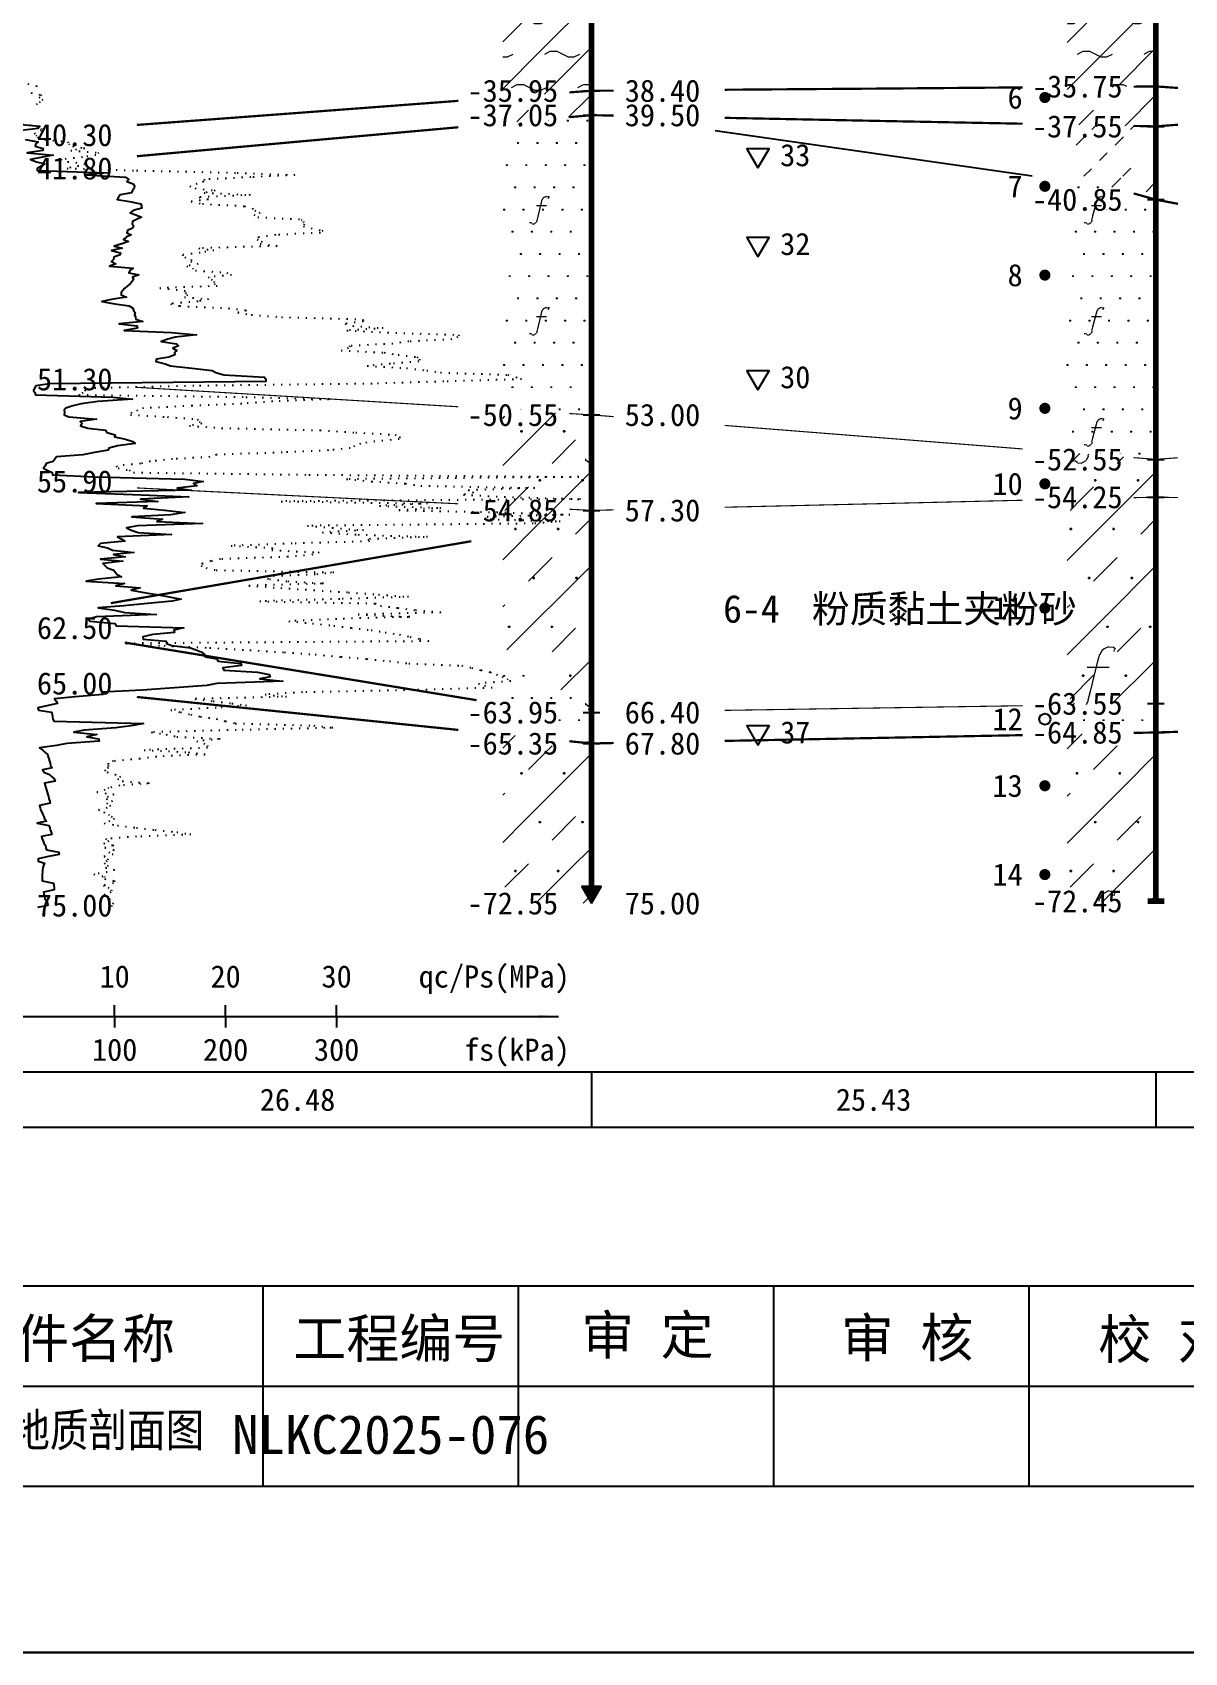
# Model space of a CAD drawing. Extents: x -37 to 3540, y -1485 to 297.
# Drawn here: x 2471 to 2574.8, y -594 to -448 of the extents above; entities that cross this region are included whole.
import ezdxf
from ezdxf.enums import TextEntityAlignment as Align

# ---------------------------------------------------------------- set-up
doc = ezdxf.new("R2010")
doc.units = 0
doc.linetypes.add('DOT', pattern=[6.35, 0, -6.35])
doc.layers.get('0').update_dxf_attribs({"linetype": 'CONTINUOUS'})
for name, color, linetype in [('CURVE', 200, 'CONTINUOUS'), ('FRAME', 7, 'CONTINUOUS'), ('HOLE', 41, 'CONTINUOUS'), ('RULER', 7, 'CONTINUOUS'), ('SAMPLE', 1, 'CONTINUOUS'), ('STRATUM', 241, 'CONTINUOUS')]:
    doc.layers.add(name, color=color, linetype=linetype)
doc.layers.add('HATCH', color=7, linetype='CONTINUOUS', lineweight=13)
doc.styles.add('ST', font='')
doc.styles.get('ST').set_extended_font_data('SimSun')
pattern_1 = [(45, (2236.7483, -594), (-2.12132, 2.12132), [10, 0]), (26.565, (2237.8225, -594.2536), (5.999823, 5.999812), [0.567, -12.849]), (0, (2237.2555, -594.2536), (0, 6), [0.567, -5.433]), (26.565, (2235.167, -594), (5.999823, 5.999812), [0.567, -12.849]), (0, (2235.674, -593.7464), (0, 6), [0.567, -5.433]), (153.435, (2237.2555, -594.2536), (-5.999818, -5e-06), [1.134, -12.2826]), (26.565, (2240.8225, -591.2536), (5.999823, 5.999812), [0.567, -12.849]), (0, (2240.2555, -591.2536), (0, 6), [0.567, -5.433]), (26.565, (2238.167, -591), (5.999823, 5.999812), [0.567, -12.849]), (0, (2238.674, -590.7464), (0, 6), [0.567, -5.433]), (153.435, (2240.2555, -591.2536), (-5.999818, -5e-06), [1.134, -12.2826])]
pattern_2 = [(45, (2236.7483, -594), (-4.24264, 4.24264), [10, 0]), (45, (2237.8093, -597.182), (-2.12132, 6.36396), [3, -3])]
pattern_3 = [(82.875, (2235.9137, -595.206), (0.0003693, 10.0001764), [0.0893, -80.5337]), (143.13, (2236.0148, -595.2818), (-29.999964, 20.000054), [0.12627, -49.87373]), (172.875, (2236.192, -595.304), (-70.0002457, 9.9996603), [0.17857, -80.44443]), (206.565, (2236.3704, -595.2147), (-9.999705, -9.999687), [0.19954, -22.16046]), (243.435, (2236.4596, -595.0363), (9e-06, -9.999696), [0.19954, -22.16146]), (255.964, (2236.549, -594.679), (-0.0002, -9.999501), [0.36813, -40.86287]), (255.964, (2236.859, -593.439), (-0.0002, -9.999501), [1.27838, -39.95262]), (255.964, (2236.9275, -593.165), (-0.0002, -9.999501), [0.28235, -40.94865]), (216.87, (2237.1177, -592.9108), (-9.999982, -10.000018), [0.12627, -49.87373]), (243.435, (2237.0167, -592.9865), (9e-06, -9.999696), [0.19954, -22.16146]), (206.565, (2237.296, -592.8215), (-9.999705, -9.999687), [0.19954, -22.16046]), (172.875, (2237.4734, -592.8437), (-70.0002457, 9.9996603), [0.17857, -80.44443]), (143.13, (2237.5744, -592.9194), (-29.999964, 20.000054), [0.12627, -49.87373]), (82.875, (2237.5633, -593.008), (0.0003693, 10.0001764), [0.0893, -80.5337]), (0, (2236.419, -593.66), (0, 10), [0.89286, -9.10714]), (0, (2236.7733, -594), (1, 2), [0, -1.75]), (0, (2236.7483, -593.975), (1, 2), [0, -1.75]), (0, (2236.7483, -594), (1, 2), [0, -1.75]), (0, (2236.7233, -594), (1, 2), [0, -1.75]), (0, (2236.7483, -594.025), (1, 2), [0, -1.75])]
pattern_4 = [(82.875, (2234.9122, -596.6533), (0.000812, 22.000388), [0.1964, -177.1742]), (143.13, (2235.1344, -596.82), (-65.99992, 44.00012), [0.2778, -109.7222]), (172.875, (2235.5243, -596.8687), (-154.00054, 21.999253), [0.39285, -176.97775]), (206.565, (2235.917, -596.672), (-21.99935, -21.9993), [0.439, -48.753]), (243.435, (2236.113, -596.28), (2e-05, -21.99933), [0.439, -48.7552]), (255.964, (2236.3096, -595.494), (-0.00044, -21.9989), [0.8099, -89.8983]), (255.964, (2236.9917, -592.7656), (-0.00044, -21.9989), [2.8124, -87.8958]), (255.964, (2237.1424, -592.163), (-0.00044, -21.9989), [0.6212, -90.087]), (216.87, (2237.561, -591.6037), (-21.99996, -22.00004), [0.2778, -109.7222]), (243.435, (2237.339, -591.77), (2e-05, -21.99933), [0.439, -48.7552]), (206.565, (2237.954, -591.407), (-21.99935, -21.9993), [0.439, -48.753]), (172.875, (2238.3434, -591.456), (-154.00054, 21.999253), [0.39285, -176.97775]), (143.13, (2238.5656, -591.6228), (-65.99992, 44.00012), [0.2778, -109.7222]), (82.875, (2238.5413, -591.8177), (0.000812, 22.000388), [0.1964, -177.1742]), (0, (2236.023, -593.252), (0, 22), [1.9643, -20.0357]), (0, (2236.8033, -594), (2.2, 4.4), [0, -3.85]), (0, (2236.7483, -593.945), (2.2, 4.4), [0, -3.85]), (0, (2236.7483, -594), (2.2, 4.4), [0, -3.85]), (0, (2236.6933, -594), (2.2, 4.4), [0, -3.85]), (0, (2236.7483, -594.055), (2.2, 4.4), [0, -3.85])]

# ---------------------------------------------------------------- blocks, each defined once
blk = doc.blocks.new('图签_A3长')
for p, q in [((0, 18), (-380, 18)), ((-188, 0), (-188, 18)), ((-165, 0), (-165, 18)), ((-142, 0), (-142, 18)), ((-119, 0), (-119, 18)), ((-320, 9), (0, 9)), ((-380, 0), (0, 0))]:
    blk.add_line(p, q)
at = {"style": 'ST'}
for s, p in [('图件名称', (-205.49, 13.3)), ('工程编号', (-175.73, 13.3)), ('审 定', (-153.38, 13.61)), ('审 核', (-129.99, 13.36)), ('校 对', (-106.8, 13.23))]:
    blk.add_text(s, height=3.5, dxfattribs=at).set_placement(p, align=Align.MIDDLE_CENTER)
for tag, p in [('01＿单位名称', (-349.98, 8.36)), ('02＿工程名称', (-271.3, 5.16)), ('04＿工程编号', (-176.51, 4.65)), ('05＿日期', (-35.59, 4.65)), ('06＿图号', (-11.16, 4.91))]:
    blk.add_attdef(tag, text='', height=3.5, dxfattribs=at).set_placement(p, align=Align.MIDDLE_CENTER)
at = {"style": 'ST', "width": 0.85}
blk.add_attdef('03＿图件名称', text='', height=3, dxfattribs=at).set_placement((-205.49, 5.05), align=Align.MIDDLE_CENTER)
blk = doc.blocks.new('Trigon')
blk.add_hatch(color=256).paths.add_polyline_path([(-0.87, 1.5), (0, 0), (0.87, 1.5)])
blk.add_lwpolyline([(0, 0), (0.87, 1.5), (-0.87, 1.5)], close=True)
blk = doc.blocks.new('Arrow')
for points in [[(-3.984779, 0.348623), (0, 0), (-3.189535, 0)], [(-3.189535, 0), (0, 0), (-3.984779, -0.348623)]]:
    blk.add_solid(points)
blk = doc.blocks.new('SampleSoilUndisturbed')
at = {"const_width": 0.5}
blk.add_lwpolyline([(-0.25, 0, 1), (0.25, 0, 1)], format="xyb", close=True, dxfattribs=at)
blk = doc.blocks.new('SampleSoilDisturbed')
blk.add_circle((0, 0), 0.5)
blk = doc.blocks.new('TrigonHollow')
blk.add_lwpolyline([(0, -1.15), (1, 0.58), (-1, 0.58)], close=True)

msp = doc.modelspace()

# ---------------------------------------------------------------- hatches: boundary and pattern name
at = {"layer": 'HATCH'}
h = msp.add_hatch(dxfattribs=at)
h.set_pattern_fill('YNNT', color=251, style=0)
h.set_pattern_definition(pattern_1)
h.paths.add_polyline_path([(2521.38, -443.5), (2513.38, -442.32), (2513.38, -453.9), (2521.38, -453.3)])
h.paths.add_polyline_path([(2509.31, -454.79), (2518.87, -454.79), (2518.87, -451.86), (2509.31, -451.86)], flags=9)
h.paths.add_polyline_path([(2509.31, -444.99), (2518.87, -444.99), (2518.87, -442.06), (2509.31, -442.06)], flags=9)
h = msp.add_hatch(dxfattribs=at)
h.set_pattern_fill('YNNT', color=251, style=0)
h.set_pattern_definition(pattern_1)
h.paths.add_polyline_path([(2572.23, -443.51), (2571.48, -443.51), (2564.23, -443.51), (2564.23, -452.97), (2572.23, -452.91)])
h.paths.add_polyline_path([(2560.16, -454.4), (2569.72, -454.4), (2569.72, -451.47), (2560.16, -451.47)], flags=9)
h.paths.add_polyline_path([(2560.16, -445), (2569.72, -445), (2569.72, -442.07), (2560.16, -442.07)], flags=9)
h = msp.add_hatch(dxfattribs=at)
h.set_pattern_fill('FZNT', color=32, style=0)
h.set_pattern_definition(pattern_2)
h.paths.add_polyline_path([(2521.38, -453.3), (2513.38, -453.9), (2513.38, -456.22), (2521.38, -455.5)])
h.paths.add_polyline_path([(2509.31, -456.99), (2518.87, -456.99), (2518.87, -454.06), (2509.31, -454.06)], flags=9)
h.paths.add_polyline_path([(2509.31, -454.79), (2518.87, -454.79), (2518.87, -451.86), (2509.31, -451.86)], flags=9)
h = msp.add_hatch(dxfattribs=at)
h.set_pattern_fill('FZNT', color=32, style=0)
h.set_pattern_definition(pattern_2)
h.paths.add_polyline_path([(2572.23, -452.91), (2564.23, -452.97), (2564.23, -456.35), (2572.23, -456.51)])
h.paths.add_polyline_path([(2560.16, -458), (2569.72, -458), (2569.72, -455.07), (2560.16, -455.07)], flags=9)
h.paths.add_polyline_path([(2560.16, -454.4), (2569.72, -454.4), (2569.72, -451.47), (2560.16, -451.47)], flags=9)
h = msp.add_hatch(dxfattribs=at)
h.set_pattern_fill('FS', color=142, style=0)
h.set_pattern_definition(pattern_3)
h.paths.add_polyline_path([(2521.38, -455.5), (2513.38, -456.22), (2513.38, -482.02), (2521.38, -482.5)])
h.paths.add_polyline_path([(2509.31, -483.99), (2518.87, -483.99), (2518.87, -481.06), (2509.31, -481.06)], flags=9)
h.paths.add_polyline_path([(2509.31, -456.99), (2518.87, -456.99), (2518.87, -454.06), (2509.31, -454.06)], flags=9)
h = msp.add_hatch(dxfattribs=at)
h.set_pattern_fill('NZFT', color=52, style=0)
h.set_pattern_definition([(45, (2236.7483, -594), (-6e-07, 6.99998), [0.9473, -8.9522]), (45, (2238.1483, -592.6), (-6e-07, 6.99998), [0.9869, -8.9126]), (45, (2239.5483, -591.2), (-6e-07, 6.99998), [1.06018, -8.83931]), (45, (2240.9483, -589.8), (-6e-07, 6.99998), [0.94918, -8.95032]), (45, (2242.3483, -588.4), (-6e-07, 6.99998), [1.0365, -8.863]), (45, (2240.2483, -594), (-6e-07, 6.99998), [1.01335, -8.88615]), (45, (2241.6483, -592.6), (-6e-07, 6.99998), [1.07896, -12.12037]), (45, (2243.0483, -591.2), (-6e-07, 6.99998), [0.99882, -8.90067]), (45, (2237.4483, -589.8), (-4e-07, 6.99998), [1.05533, -8.84416]), (45, (2238.8483, -588.4), (-4e-07, 6.99998), [1.0365, -8.863])])
h.paths.add_polyline_path([(2572.23, -456.51), (2564.23, -456.35), (2564.23, -460.88), (2572.23, -463.11)])
h.paths.add_polyline_path([(2560.16, -464.6), (2569.72, -464.6), (2569.72, -461.67), (2560.16, -461.67)], flags=9)
h.paths.add_polyline_path([(2560.16, -458), (2569.72, -458), (2569.72, -455.07), (2560.16, -455.07)], flags=9)
h = msp.add_hatch(dxfattribs=at)
h.set_pattern_fill('FS', color=142, style=0)
h.set_pattern_definition(pattern_3)
h.paths.add_polyline_path([(2572.23, -463.11), (2564.23, -460.88), (2564.23, -485.88), (2572.23, -486.51)])
h.paths.add_polyline_path([(2560.16, -488), (2569.71, -488), (2569.71, -485.1), (2560.16, -485.1)], flags=9)
h.paths.add_polyline_path([(2560.16, -464.6), (2569.72, -464.6), (2569.72, -461.67), (2560.16, -461.67)], flags=9)
h = msp.add_hatch(dxfattribs=at)
h.set_pattern_fill('FZNT', color=32, style=0)
h.set_pattern_definition(pattern_2)
h.paths.add_polyline_path([(2521.38, -482.5), (2513.38, -482.02), (2513.38, -490.71), (2521.38, -491.1)])
h.paths.add_polyline_path([(2509.31, -492.59), (2518.87, -492.59), (2518.87, -489.66), (2509.31, -489.66)], flags=9)
h.paths.add_polyline_path([(2509.31, -483.99), (2518.87, -483.99), (2518.87, -481.06), (2509.31, -481.06)], flags=9)
h = msp.add_hatch(dxfattribs=at)
h.set_pattern_fill('FS', color=32, scale=2.2, style=0)
h.set_pattern_definition(pattern_4)
h.paths.add_polyline_path([(2521.38, -482.5), (2513.38, -482.02), (2513.38, -490.71), (2521.38, -491.1)])
h.paths.add_polyline_path([(2509.31, -492.59), (2518.87, -492.59), (2518.87, -489.66), (2509.31, -489.66)], flags=9)
h.paths.add_polyline_path([(2509.31, -483.99), (2518.87, -483.99), (2518.87, -481.06), (2509.31, -481.06)], flags=9)
h = msp.add_hatch(dxfattribs=at)
h.set_pattern_fill('FZNT', color=32, style=0)
h.set_pattern_definition(pattern_2)
h.paths.add_polyline_path([(2572.23, -486.51), (2564.23, -485.88), (2564.23, -490.1), (2572.23, -489.91)])
h.paths.add_polyline_path([(2560.16, -491.4), (2569.71, -491.4), (2569.71, -488.5), (2560.16, -488.5)], flags=9)
h.paths.add_polyline_path([(2560.16, -488), (2569.71, -488), (2569.71, -485.1), (2560.16, -485.1)], flags=9)
h = msp.add_hatch(dxfattribs=at)
h.set_pattern_fill('FS', color=32, scale=2.2, style=0)
h.set_pattern_definition(pattern_4)
h.paths.add_polyline_path([(2572.23, -486.51), (2564.23, -485.88), (2564.23, -490.1), (2572.23, -489.91)])
h.paths.add_polyline_path([(2560.16, -491.4), (2569.71, -491.4), (2569.71, -488.5), (2560.16, -488.5)], flags=9)
h.paths.add_polyline_path([(2560.16, -488), (2569.71, -488), (2569.71, -485.1), (2560.16, -485.1)], flags=9)
h = msp.add_hatch(dxfattribs=at)
h.set_pattern_fill('FZNT', color=32, style=0)
h.set_pattern_definition(pattern_2)
h.paths.add_polyline_path([(2572.23, -489.91), (2564.23, -490.1), (2564.23, -508.64), (2572.23, -508.51)])
h.paths.add_polyline_path([(2540.42, -502.41), (2567.09, -502.41), (2567.09, -497.46), (2540.42, -497.46)], flags=9)
h.paths.add_polyline_path([(2560.16, -510), (2569.72, -510), (2569.72, -507.07), (2560.16, -507.07)], flags=9)
h.paths.add_polyline_path([(2560.16, -491.4), (2569.71, -491.4), (2569.71, -488.5), (2560.16, -488.5)], flags=9)
h = msp.add_hatch(dxfattribs=at)
h.set_pattern_fill('FS', color=32, scale=2.2, style=0)
h.set_pattern_definition(pattern_4)
h.paths.add_polyline_path([(2572.23, -489.91), (2564.23, -490.1), (2564.23, -508.64), (2572.23, -508.51)])
h.paths.add_polyline_path([(2540.42, -502.41), (2567.09, -502.41), (2567.09, -497.46), (2540.42, -497.46)], flags=9)
h.paths.add_polyline_path([(2560.16, -510), (2569.72, -510), (2569.72, -507.07), (2560.16, -507.07)], flags=9)
h.paths.add_polyline_path([(2560.16, -491.4), (2569.71, -491.4), (2569.71, -488.5), (2560.16, -488.5)], flags=9)
h = msp.add_hatch(dxfattribs=at)
h.set_pattern_fill('FZNT', color=32, style=0)
h.set_pattern_definition(pattern_2)
h.paths.add_polyline_path([(2521.38, -491.1), (2513.38, -490.71), (2513.38, -503.41), (2521.38, -509.3)])
h.paths.add_polyline_path([(2509.31, -492.59), (2518.87, -492.59), (2518.87, -489.66), (2509.31, -489.66)], flags=9)
h = msp.add_hatch(dxfattribs=at)
h.set_pattern_fill('FS', color=32, scale=2.2, style=0)
h.set_pattern_definition(pattern_4)
h.paths.add_polyline_path([(2521.38, -491.1), (2513.38, -490.71), (2513.38, -503.41), (2521.38, -509.3)])
h.paths.add_polyline_path([(2509.31, -492.59), (2518.87, -492.59), (2518.87, -489.66), (2509.31, -489.66)], flags=9)
h = msp.add_hatch(dxfattribs=at)
h.set_pattern_fill('FS', color=142, style=0)
h.set_pattern_definition(pattern_3)
h.paths.add_polyline_path([(2521.38, -509.3), (2513.38, -503.41), (2513.38, -511.28), (2521.38, -512.1)])
h.paths.add_polyline_path([(2509.31, -513.59), (2518.87, -513.59), (2518.87, -510.66), (2509.31, -510.66)], flags=9)
h.paths.add_polyline_path([(2509.31, -510.79), (2518.87, -510.79), (2518.87, -507.86), (2509.31, -507.86)], flags=9)
h = msp.add_hatch(dxfattribs=at)
h.set_pattern_fill('FS', color=142, style=0)
h.set_pattern_definition(pattern_3)
h.paths.add_polyline_path([(2572.23, -508.51), (2564.23, -508.64), (2564.23, -511.27), (2572.23, -511.11)])
h.paths.add_polyline_path([(2560.16, -512.6), (2569.72, -512.6), (2569.72, -509.67), (2560.16, -509.67)], flags=9)
h.paths.add_polyline_path([(2560.16, -510), (2569.72, -510), (2569.72, -507.07), (2560.16, -507.07)], flags=9)
h = msp.add_hatch(dxfattribs=at)
h.set_pattern_fill('FZNT', color=32, style=0)
h.set_pattern_definition(pattern_2)
h.paths.add_polyline_path([(2521.38, -512.1), (2513.38, -511.28), (2513.38, -526.5), (2521.38, -526.5), (2520.51, -525), (2521.38, -525)])
h.paths.add_polyline_path([(2509.31, -527.99), (2518.86, -527.99), (2518.86, -525.09), (2509.31, -525.09)], flags=9)
h.paths.add_polyline_path([(2509.31, -513.59), (2518.87, -513.59), (2518.87, -510.66), (2509.31, -510.66)], flags=9)
h = msp.add_hatch(dxfattribs=at)
h.set_pattern_fill('FS', color=32, scale=2.2, style=0)
h.set_pattern_definition(pattern_4)
h.paths.add_polyline_path([(2521.38, -512.1), (2513.38, -511.28), (2513.38, -526.5), (2521.38, -526.5), (2520.51, -525), (2521.38, -525)])
h.paths.add_polyline_path([(2509.31, -527.99), (2518.86, -527.99), (2518.86, -525.09), (2509.31, -525.09)], flags=9)
h.paths.add_polyline_path([(2509.31, -513.59), (2518.87, -513.59), (2518.87, -510.66), (2509.31, -510.66)], flags=9)
h = msp.add_hatch(dxfattribs=at)
h.set_pattern_fill('FZNT', color=32, style=0)
h.set_pattern_definition(pattern_2)
h.paths.add_polyline_path([(2572.23, -511.11), (2564.23, -511.27), (2564.23, -526.31), (2572.23, -526.31)])
h.paths.add_polyline_path([(2560.16, -527.8), (2569.71, -527.8), (2569.71, -524.9), (2560.16, -524.9)], flags=9)
h.paths.add_polyline_path([(2560.16, -512.6), (2569.72, -512.6), (2569.72, -509.67), (2560.16, -509.67)], flags=9)
h = msp.add_hatch(dxfattribs=at)
h.set_pattern_fill('FS', color=32, scale=2.2, style=0)
h.set_pattern_definition(pattern_4)
h.paths.add_polyline_path([(2572.23, -511.11), (2564.23, -511.27), (2564.23, -526.31), (2572.23, -526.31)])
h.paths.add_polyline_path([(2560.16, -527.8), (2569.71, -527.8), (2569.71, -524.9), (2560.16, -524.9)], flags=9)
h.paths.add_polyline_path([(2560.16, -512.6), (2569.72, -512.6), (2569.72, -509.67), (2560.16, -509.67)], flags=9)

# ---------------------------------------------------------------- linework, layer by layer
at = {"layer": 'CURVE', "color": 100, "linetype": 'DOT', "ltscale": 0.1}
for points in [[(2470.6, -452.69), (2471.44, -452.89), (2470.84, -453.09)], [(2470.88, -453.49), (2471.84, -453.69), (2471.59, -453.89), (2471.94, -454.09), (2471.7, -454.29), (2471.43, -454.49), (2470.96, -454.69)], [(2470.05, -456.29), (2471.4, -456.49), (2471.81, -456.69), (2471.83, -456.89), (2471.21, -457.09), (2471.33, -457.29), (2471.46, -457.49), (2472.11, -457.69), (2474.2, -457.89), (2474.28, -458.09), (2474.63, -458.29), (2475.72, -458.49), (2474.47, -458.69), (2476.97, -458.89), (2476.73, -459.09), (2475.52, -459.29), (2473.58, -459.49), (2474.18, -459.69), (2475.89, -459.89), (2475.18, -460.09), (2474.14, -460.29), (2480.4, -460.49), (2489.45, -460.69), (2494.65, -460.89), (2490.69, -461.09), (2486.54, -461.29), (2486.44, -461.49), (2485.86, -461.69), (2485.2, -461.89), (2485.66, -462.09), (2487.47, -462.29), (2486.48, -462.49), (2490.62, -462.69), (2486.02, -462.89), (2486.87, -463.09), (2485.31, -463.29), (2486.32, -463.49), (2490.12, -463.69), (2490.83, -463.89), (2491.04, -464.09), (2491.53, -464.29), (2490.97, -464.49), (2491.31, -464.69), (2495.22, -464.89), (2495.41, -465.09), (2495.48, -465.29), (2495.44, -465.49), (2496.12, -465.69), (2497.17, -465.89), (2496.96, -466.09), (2492.93, -466.29), (2491.42, -466.49), (2491.27, -466.69), (2491.7, -466.89), (2491.53, -467.09), (2493.05, -467.29), (2486.01, -467.49), (2487.36, -467.69), (2486.12, -467.89), (2484.5, -468.09), (2484.73, -468.29), (2485.32, -468.49), (2485.29, -468.69), (2485.95, -468.89), (2484.93, -469.09), (2485.42, -469.29), (2485.7, -469.49), (2488.52, -469.69), (2488.95, -469.89), (2486.84, -470.09), (2487.13, -470.29), (2487.36, -470.49), (2487.39, -470.69), (2487.67, -470.89), (2482.49, -471.09), (2484.72, -471.29), (2484.81, -471.49), (2484.98, -471.69), (2484.71, -471.89), (2486.89, -472.09), (2485.93, -472.29), (2483.47, -472.49), (2484.29, -472.69), (2488.66, -472.89), (2490.31, -473.09), (2489.52, -473.29), (2490.73, -473.49), (2493.44, -473.69), (2500.78, -473.89), (2500.83, -474.09), (2499.19, -474.29), (2499.86, -474.49), (2502.61, -474.69), (2499.35, -474.89), (2503.01, -475.09), (2509.44, -475.29), (2509.35, -475.49), (2508.81, -475.69), (2504.92, -475.89), (2503.49, -476.09), (2499.62, -476.29), (2499.5, -476.49), (2498.82, -476.69), (2502.68, -476.89), (2503.96, -477.09), (2505.66, -477.29), (2505.9, -477.49), (2505.84, -477.69), (2503.26, -477.89), (2501.18, -478.09), (2504.72, -478.29), (2506.54, -478.49), (2507.78, -478.69), (2513.84, -478.89), (2514.59, -479.09), (2515.08, -479.29), (2508.08, -479.49), (2501.61, -479.69), (2485.55, -479.89), (2476.54, -480.09), (2475.77, -480.29), (2475.56, -480.49), (2475.2, -480.69), (2490.25, -480.89), (2497.75, -481.09), (2492.66, -481.29), (2489.87, -481.49), (2485.4, -481.69), (2481.01, -481.89), (2480.49, -482.09), (2479.96, -482.29), (2479.84, -482.49), (2483.18, -482.69), (2485.87, -482.89), (2486.03, -483.09), (2486.26, -483.29), (2485.16, -483.49), (2488.06, -483.69), (2496.94, -483.89), (2500.14, -484.09), (2503.7, -484.29), (2504.1, -484.49), (2504.05, -484.69), (2501.87, -484.89), (2500.58, -485.09), (2500.04, -485.29), (2499.65, -485.49), (2497.68, -485.69), (2493.52, -485.89), (2487.6, -486.09), (2487.01, -486.29), (2483.64, -486.49), (2481.64, -486.69), (2480.75, -486.89), (2478.6, -487.09), (2478.74, -487.29), (2479.72, -487.49), (2480.11, -487.69), (2495.93, -487.89), (2520.23, -488.09), (2499.32, -488.29), (2501.58, -488.49), (2504.63, -488.69), (2506, -488.89), (2516.27, -489.09), (2510.28, -489.29), (2510.74, -489.49), (2509.85, -489.69), (2513.52, -489.89), (2520.39, -490.09), (2493.43, -490.29), (2506.61, -490.49), (2502.29, -490.69), (2507.81, -490.89), (2504.02, -491.09), (2513.59, -491.29), (2519.43, -491.49), (2511.95, -491.69), (2512.24, -491.89), (2518.57, -492.09), (2516.14, -492.29), (2495.79, -492.49), (2498.04, -492.69), (2500.84, -492.89), (2497.14, -493.09), (2500.34, -493.29), (2506.62, -493.49), (2501.24, -493.69), (2501.39, -493.89), (2494.42, -494.09), (2488.92, -494.29), (2492.62, -494.49), (2492.58, -494.69), (2496.85, -494.89), (2496.27, -495.09), (2494.04, -495.29), (2487.96, -495.49), (2487.09, -495.69), (2486.34, -495.89), (2486.2, -496.09), (2486.67, -496.29), (2487.57, -496.49), (2498.18, -496.69), (2496.5, -496.89), (2491.48, -497.09), (2492.37, -497.29), (2494.01, -497.49), (2497.23, -497.69), (2490.5, -497.89), (2493.39, -498.09), (2496.37, -498.29), (2499.48, -498.49), (2502.19, -498.69), (2504.89, -498.89), (2498.7, -499.09), (2491.49, -499.29), (2501.9, -499.49), (2502.37, -499.69), (2503.91, -499.89), (2505.53, -500.09), (2507.81, -500.29), (2500.36, -500.49), (2505, -500.69), (2498.43, -500.89), (2494.1, -501.09), (2496.24, -501.29), (2498.17, -501.49), (2499.71, -501.69), (2501.53, -501.89), (2502.78, -502.09), (2504.09, -502.29), (2505.04, -502.49), (2505.92, -502.69), (2506.73, -502.89), (2479.44, -503.09), (2482.88, -503.29), (2486.98, -503.49), (2490.61, -503.69), (2493.72, -503.89), (2496.48, -504.09), (2498.81, -504.29), (2501.14, -504.49), (2503.17, -504.69), (2504.91, -504.89), (2509.69, -505.09), (2510.59, -505.29), (2511.43, -505.49), (2512.26, -505.69), (2512.82, -505.89), (2513.34, -506.09), (2513.77, -506.29), (2514.1, -506.49), (2511.19, -506.69), (2511.75, -506.89), (2512.44, -507.09), (2505.29, -507.29), (2495.35, -507.49), (2491.98, -507.69), (2493.9, -507.89), (2485.66, -508.09), (2487.3, -508.29), (2488.99, -508.49), (2490.31, -508.69), (2487.57, -508.89), (2483.48, -509.09), (2484.36, -509.29), (2485.27, -509.49), (2486.16, -509.69), (2487.58, -509.89), (2488.41, -510.09), (2489.29, -510.29), (2496.36, -510.49), (2498.08, -510.69), (2489.37, -510.89), (2481.72, -511.09), (2483.04, -511.29), (2484.02, -511.49), (2487.94, -511.69), (2485.82, -511.89), (2486.46, -512.09), (2486.75, -512.29), (2486.8, -512.49), (2481.07, -512.69), (2485.05, -512.89), (2486.56, -513.09), (2482.21, -513.29), (2480.69, -513.49), (2478.31, -513.69), (2477.84, -513.89), (2477.83, -514.09), (2477.86, -514.29), (2477.52, -514.49), (2477.73, -514.69), (2478.46, -514.89), (2478.95, -515.09), (2478.68, -515.29), (2479.11, -515.49), (2481.52, -515.69), (2478.88, -515.89), (2477.88, -516.09), (2477.57, -516.29), (2476.82, -516.49), (2478.35, -516.69), (2477.83, -516.89), (2477.67, -517.09), (2478.24, -517.29), (2477.7, -517.49), (2478.04, -517.69), (2477.75, -517.89), (2476.97, -518.09), (2477.43, -518.29), (2477.86, -518.49), (2478.12, -518.69), (2478.4, -518.89), (2478, -519.09), (2477.48, -519.29), (2478.67, -519.49), (2480.38, -519.69), (2482.06, -519.89), (2484.02, -520.09), (2485.29, -520.29), (2480.39, -520.49), (2477.6, -520.69), (2477.91, -520.89), (2477.43, -521.09), (2478.34, -521.29), (2477.54, -521.49), (2478.37, -521.69), (2477.89, -521.89), (2478.29, -522.09), (2477.45, -522.29), (2477.81, -522.49), (2477.75, -522.69), (2477.47, -522.89), (2477.83, -523.09), (2477.61, -523.29), (2478.41, -523.49), (2477.76, -523.69), (2476.54, -523.89), (2477.48, -524.09), (2477.52, -524.29), (2478.41, -524.49), (2478.32, -524.69), (2477.42, -524.89), (2477.8, -525.09), (2478.14, -525.29), (2478.1, -525.49), (2477.45, -525.69), (2477.81, -525.89), (2478.01, -526.09), (2477.86, -526.29), (2478.32, -526.49), (2478.14, -526.69), (2478.14, -526.89)]]:
    msp.add_lwpolyline(points, dxfattribs=at)
at = {"layer": 'CURVE', "color": 30, "linetype": 'Continuous'}
for points in [[(2469.37, -456.29), (2471.68, -456.49), (2471.52, -456.69), (2470, -456.89)], [(2470.37, -457.69), (2471.52, -457.89), (2471.33, -458.09), (2471.25, -458.29), (2471.97, -458.49), (2471.94, -458.69), (2470.53, -458.89), (2472.87, -459.09), (2471.91, -459.29), (2470.85, -459.49), (2471.39, -459.69), (2472.12, -459.89), (2471.81, -460.09), (2471.45, -460.29), (2471.43, -460.49), (2477.76, -460.69), (2475.81, -460.89), (2479.41, -461.09), (2479.7, -461.29), (2479.52, -461.49), (2480.09, -461.69), (2480.21, -461.89), (2480.19, -462.09), (2480.04, -462.29), (2479.94, -462.49), (2478.92, -462.69), (2478.76, -462.89), (2478.66, -463.09), (2479.75, -463.29), (2480.78, -463.49), (2480.85, -463.69), (2480.87, -463.89), (2480.1, -464.09), (2479.83, -464.29), (2480.32, -464.49), (2480.85, -464.69), (2480.39, -464.89), (2480.02, -465.09), (2480.01, -465.29), (2480.16, -465.49), (2480.04, -465.69), (2479.59, -465.89), (2479.52, -466.09), (2479.92, -466.29), (2479.45, -466.49), (2479.21, -466.69), (2479.66, -466.89), (2479.08, -467.09), (2478.39, -467.29), (2479.1, -467.49), (2478.15, -467.69), (2478.94, -467.89), (2478.92, -468.09), (2478.34, -468.29), (2478.33, -468.49), (2478.15, -468.69), (2478.53, -468.89), (2477.95, -469.09), (2480.1, -469.29), (2479.8, -469.49), (2479.69, -469.69), (2480.59, -469.89), (2480.02, -470.09), (2480.12, -470.29), (2480.01, -470.49), (2479.82, -470.69), (2479.54, -470.89), (2479.35, -471.09), (2479.17, -471.29), (2479, -471.49), (2479.01, -471.69), (2479.49, -471.89), (2478.3, -472.09), (2477.27, -472.29), (2478.43, -472.49), (2479.72, -472.69), (2480.05, -472.89), (2480.12, -473.09), (2480.28, -473.29), (2480.22, -473.49), (2480.29, -473.69), (2480.34, -473.89), (2480.96, -474.09), (2478.82, -474.29), (2480.43, -474.49), (2480.47, -474.69), (2479.29, -474.89), (2483.55, -475.09), (2485.79, -475.29), (2483.9, -475.49), (2483.2, -475.69), (2482.62, -475.89), (2483.99, -476.09), (2484.17, -476.29), (2483.65, -476.49), (2484.03, -476.69), (2483.82, -476.89), (2483.83, -477.09), (2483.29, -477.29), (2482.18, -477.49), (2482.13, -477.69), (2482.98, -477.89), (2483.46, -478.09), (2485.36, -478.29), (2487.2, -478.49), (2487.54, -478.69), (2488.26, -478.89), (2491.93, -479.09), (2492.05, -479.29), (2492.05, -479.49), (2472.55, -479.69), (2471.31, -479.89), (2471.2, -480.09), (2471.1, -480.29), (2471.22, -480.49), (2471.29, -480.69), (2478.25, -480.89), (2480.03, -481.09), (2476.89, -481.29), (2475.41, -481.49), (2474.65, -481.69), (2474.01, -481.89), (2473.87, -482.09), (2473.89, -482.29), (2473.86, -482.49), (2474.29, -482.69), (2476.78, -482.89), (2475.3, -483.09), (2475.48, -483.29), (2475.34, -483.49), (2476.01, -483.69), (2477.59, -483.89), (2477.72, -484.09), (2478.47, -484.29), (2478.41, -484.49), (2479.4, -484.69), (2480.05, -484.89), (2480.26, -485.09), (2478.69, -485.29), (2477.91, -485.49), (2477.84, -485.69), (2476.59, -485.89), (2475.55, -486.09), (2473.19, -486.29), (2473.03, -486.49), (2472.89, -486.69), (2472.26, -486.89), (2472.16, -487.09), (2472.01, -487.29), (2472.34, -487.49), (2472.8, -487.69), (2472.83, -487.89), (2476.63, -488.09), (2484.75, -488.29), (2486.39, -488.49), (2485.51, -488.69), (2485.82, -488.89), (2484.06, -489.09), (2485.32, -489.29), (2475.16, -489.49), (2480.84, -489.69), (2485.09, -489.89), (2480.74, -490.09), (2482.3, -490.29), (2476.75, -490.49), (2481.36, -490.69), (2481.01, -490.89), (2482.92, -491.09), (2484.75, -491.29), (2483.49, -491.49), (2479.97, -491.69), (2482.72, -491.89), (2482.22, -492.09), (2486.33, -492.29), (2480.49, -492.49), (2479.5, -492.69), (2479.91, -492.89), (2480.55, -493.09), (2483.53, -493.29), (2478.69, -493.49), (2479.08, -493.69), (2479.35, -493.89), (2477.15, -494.09), (2476.93, -494.29), (2477.79, -494.49), (2478.22, -494.69), (2480.14, -494.89), (2478.32, -495.09), (2479.37, -495.29), (2477.13, -495.49), (2479.15, -495.69), (2477.37, -495.89), (2477.56, -496.09), (2477.74, -496.29), (2478.34, -496.49), (2478.51, -496.69), (2478.64, -496.89), (2479.04, -497.09), (2476.95, -497.29), (2475.86, -497.49), (2479.32, -497.69), (2478.52, -497.89), (2480.73, -498.09), (2479.91, -498.29), (2481.07, -498.49), (2482.19, -498.69), (2483.32, -498.89), (2484.4, -499.09), (2483.6, -499.29), (2481.39, -499.49), (2479.24, -499.69), (2476.93, -499.89), (2478.42, -500.09), (2479.33, -500.29), (2482.17, -500.49), (2476.77, -500.69), (2476.05, -500.89), (2476.19, -501.09), (2478.45, -501.29), (2478.56, -501.49), (2484.66, -501.69), (2483.75, -501.89), (2483.81, -502.09), (2481.86, -502.29), (2480.95, -502.49), (2481, -502.69), (2483.05, -502.89), (2483.09, -503.09), (2483.57, -503.29), (2485.25, -503.49), (2485.82, -503.69), (2486.27, -503.89), (2486.5, -504.09), (2486.59, -504.29), (2487.64, -504.49), (2487.73, -504.69), (2489.78, -504.89), (2489.85, -505.09), (2488.18, -505.29), (2488.25, -505.49), (2491.3, -505.69), (2492.35, -505.89), (2492.42, -506.09), (2491.49, -506.29), (2493.57, -506.49), (2487.64, -506.69), (2486.73, -506.89), (2483.82, -507.09), (2480.89, -507.29), (2477.28, -507.49), (2477.35, -507.69), (2474.85, -507.89), (2473.01, -508.09), (2473.16, -508.29), (2473.27, -508.49), (2472.43, -508.69), (2471.5, -508.89), (2471.56, -509.09), (2472.72, -509.29), (2472.78, -509.49), (2472.82, -509.69), (2472.86, -509.89), (2472.95, -510.09), (2481.03, -510.29), (2480.08, -510.49), (2478.54, -510.69), (2475.67, -510.89), (2474.73, -511.09), (2476.82, -511.29), (2475.9, -511.49), (2476.95, -511.69), (2477.01, -511.89), (2474.11, -512.09), (2473.17, -512.29), (2471.65, -512.49), (2471.96, -512.69), (2472.13, -512.89), (2472.37, -513.09), (2472.44, -513.29), (2472.5, -513.49), (2472.56, -513.69), (2472.61, -513.89), (2472.64, -514.09), (2472.8, -514.29), (2471.92, -514.49), (2472.05, -514.69), (2472.56, -514.89), (2472.74, -515.09), (2472.97, -515.29), (2473.06, -515.49), (2472.11, -515.69), (2472.17, -515.89), (2472.22, -516.09), (2472.28, -516.29), (2472.35, -516.49), (2472.4, -516.69), (2472.45, -516.89), (2472.49, -517.09), (2472.58, -517.29), (2472.62, -517.49), (2471.66, -517.69), (2471.71, -517.89), (2471.75, -518.09), (2471.87, -518.29), (2471.96, -518.49), (2472.03, -518.69), (2472.09, -518.89), (2472.29, -519.09), (2471.43, -519.29), (2472.49, -519.49), (2472.57, -519.69), (2472.62, -519.89), (2472.69, -520.09), (2472.76, -520.29), (2471.83, -520.49), (2471.89, -520.69), (2471.97, -520.89), (2472.03, -521.09), (2472.18, -521.29), (2472.23, -521.49), (2472.28, -521.69), (2473.38, -521.89), (2473.41, -522.09), (2472.46, -522.29), (2471.52, -522.49), (2471.54, -522.69), (2472.11, -522.89), (2472.01, -523.09), (2471.96, -523.29), (2471.93, -523.49), (2471.91, -523.69), (2471.9, -523.89), (2471.9, -524.09), (2471.88, -524.29), (2471.9, -524.49), (2472.92, -524.69), (2472.94, -524.89), (2472.96, -525.09), (2472.97, -525.29), (2472, -525.49), (2472.04, -525.69), (2472.11, -525.89), (2472.14, -526.09), (2472.29, -526.29), (2472.36, -526.49), (2472.41, -526.69), (2471.48, -526.89)]]:
    msp.add_lwpolyline(points, dxfattribs=at)
at = {"layer": 'FRAME', "linetype": 'Continuous'}
msp.add_line((2223.2, -579), (2679.8, -579), dxfattribs=at)
at = {"layer": 'FRAME', "color": 245, "linetype": 'Continuous'}
for p, q in [((2622.36, -594), (2144.66, -594)), ((2203.2, -594), (2699.8, -594))]:
    msp.add_line(p, q, dxfattribs=at)
at = {"layer": 'HOLE', "linetype": 'Continuous', "const_width": 0.5}
for points in [[(2521.38, -376.5), (2521.38, -525.2)], [(2572.23, -376.31), (2572.23, -526.31)], [(2571.48, -526.31), (2572.98, -526.31)]]:
    msp.add_lwpolyline(points, dxfattribs=at)
at = {"layer": 'HOLE', "linetype": 'Continuous'}
for points in [[(2520.63, -453.3), (2522.13, -453.3)], [(2571.48, -452.91), (2572.98, -452.91)], [(2520.63, -455.5), (2522.13, -455.5)], [(2571.48, -456.51), (2572.98, -456.51)], [(2571.48, -463.11), (2572.98, -463.11)], [(2520.63, -482.5), (2522.13, -482.5)], [(2571.48, -486.51), (2572.98, -486.51)], [(2571.48, -489.91), (2572.98, -489.91)], [(2520.63, -491.1), (2522.13, -491.1)], [(2520.63, -509.3), (2522.13, -509.3)], [(2571.48, -508.51), (2572.98, -508.51)], [(2520.63, -512.1), (2522.13, -512.1)], [(2571.48, -511.11), (2572.98, -511.11)]]:
    msp.add_lwpolyline(points, dxfattribs=at)
at = {"layer": 'RULER', "linetype": 'Continuous'}
for points in [[(2468.42, -536.69), (2518.42, -536.69)], [(2478.42, -536.69), (2478.42, -535.69)], [(2478.42, -536.69), (2478.42, -537.69)], [(2488.42, -536.69), (2488.42, -535.69)], [(2488.42, -536.69), (2488.42, -537.69)], [(2498.42, -536.69), (2498.42, -535.69)], [(2498.42, -536.69), (2498.42, -537.69)], [(2468.42, -541.69), (2521.38, -541.69), (2521.38, -546.69), (2468.42, -546.69)], [(2521.38, -541.69), (2572.23, -541.69), (2572.23, -546.69), (2521.38, -546.69)], [(2572.23, -541.69), (2622.93, -541.69), (2622.93, -546.69), (2572.23, -546.69)]]:
    msp.add_lwpolyline(points, dxfattribs=at)
at = {"layer": 'STRATUM', "linetype": 'Continuous'}
for points, const_width in [([(2519.38, -453.45), (2521.38, -453.3), (2523.38, -453.29)], 0.2), ([(2533.38, -453.21), (2546.8, -453.11), (2560.23, -453)], 0.2), ([(2570.23, -452.93), (2572.23, -452.91), (2574.23, -453.05)], 0.2), ([(2480.42, -456.38), (2494.9, -455.3), (2509.38, -454.21)], 0.2), ([(2480.42, -459.2), (2494.9, -457.89), (2509.38, -456.59)], 0.2), ([(2519.38, -455.68), (2521.38, -455.5), (2523.38, -455.54)], 0.2), ([(2533.38, -455.74), (2546.8, -456.01), (2560.23, -456.27)], 0.2), ([(2570.23, -456.47), (2572.23, -456.51), (2574.23, -456.36)], 0.2), ([(2570.23, -462.55), (2572.23, -463.11), (2574.23, -463.49)], 0.2), ([(2480.42, -480.02), (2494.9, -480.89), (2509.38, -481.77)], 0.1), ([(2519.38, -482.38), (2521.38, -482.5), (2523.38, -482.66)], 0.1), ([(2533.38, -483.45), (2546.8, -484.51), (2560.23, -485.57)], 0.1), ([(2570.23, -486.35), (2572.23, -486.51), (2574.23, -486.36)], 0.1), ([(2480.42, -489.08), (2494.9, -489.8), (2509.38, -490.51)], 0.1), ([(2533.38, -490.82), (2546.8, -490.51), (2560.23, -490.19)], 0.1), ([(2570.23, -489.96), (2572.23, -489.91), (2574.23, -489.95)], 0.1), ([(2519.38, -491), (2521.38, -491.1), (2523.38, -491.06)], 0.1), ([(2478.08, -499.46), (2510.56, -493.88)], 0.2), ([(2511.02, -508.2), (2479.33, -503.01)], 0.2), ([(2480.42, -507.91), (2494.9, -509.39), (2509.38, -510.88)], 0.2), ([(2533.38, -509.12), (2546.8, -508.91), (2560.23, -508.7)], 0.1), ([(2519.38, -511.9), (2521.38, -512.1), (2523.38, -512.06)], 0.2), ([(2533.38, -511.87), (2546.8, -511.61), (2560.23, -511.35)], 0.2), ([(2570.23, -511.15), (2572.23, -511.11), (2574.23, -511.05)], 0.2)]:
    msp.add_lwpolyline(points, dxfattribs=dict(at, const_width=const_width))
at = {"layer": 'STRATUM'}
msp.add_lwpolyline([(2561.08, -460.99), (2532.53, -456.92)], dxfattribs=at)

# ---------------------------------------------------------------- block references
at = {"layer": 'CURVE'}
for p in [(2536.38, -459.1), (2536.38, -467.1), (2536.38, -479.1), (2536.38, -511.1)]:
    msp.add_blockref('TrigonHollow', p, dxfattribs=at)
at = {"layer": 'FRAME'}
ref = msp.add_blockref('图签_A3长', (2679.8, -579), dxfattribs=at)
ref.add_attrib('03＿图件名称', '工程地质剖面图', dxfattribs={"layer": '0', "height": 3, "style": 'ST', "width": 0.85}).set_placement((2474.32, -573.95), align=Align.MIDDLE_CENTER)
ref.add_attrib('04＿工程编号', 'NLKC2025-076', dxfattribs={"layer": '0', "height": 3.5, "style": 'ST'}).set_placement((2503.29, -574.35), align=Align.MIDDLE_CENTER)
at = {"layer": 'HOLE'}
msp.add_blockref('Trigon', (2521.38, -526.5), dxfattribs=at)
at = {"layer": 'RULER', "xscale": 0.5, "yscale": 0.5, "zscale": 0.5}
msp.add_blockref('Arrow', (2518.42, -536.69), dxfattribs=at)
at = {"layer": 'SAMPLE'}
for name, p in [('SampleSoilUndisturbed', (2562.23, -453.91)), ('SampleSoilUndisturbed', (2562.23, -461.91)), ('SampleSoilUndisturbed', (2562.23, -469.91)), ('SampleSoilUndisturbed', (2562.23, -481.91)), ('SampleSoilUndisturbed', (2562.23, -488.71)), ('SampleSoilUndisturbed', (2562.23, -499.91)), ('SampleSoilDisturbed', (2562.23, -509.91)), ('SampleSoilUndisturbed', (2562.23, -515.91)), ('SampleSoilUndisturbed', (2562.23, -523.91))]:
    msp.add_blockref(name, p, dxfattribs=at)

# ---------------------------------------------------------------- texts
at = {"layer": 'CURVE', "style": 'ST'}
for s, p in [('33', (2538.38, -459.1)), ('32', (2538.38, -467.1)), ('30', (2538.38, -479.1)), ('37', (2538.38, -511.1))]:
    msp.add_text(s, height=2, dxfattribs=at).set_placement(p, align=Align.MIDDLE_LEFT)
at = {"layer": 'HOLE', "style": 'ST'}
for s, p in [('-35.95', (2518.38, -453.3)), ('-35.75', (2569.23, -452.91)), ('-37.05', (2518.38, -455.5)), ('-37.55', (2569.23, -456.51)), ('-40.85', (2569.23, -463.11)), ('-50.55', (2518.38, -482.5)), ('-52.55', (2569.23, -486.51)), ('-54.25', (2569.23, -489.91)), ('-54.85', (2518.38, -491.1)), ('-63.55', (2569.23, -508.51)), ('-63.95', (2518.38, -509.3)), ('-64.85', (2569.23, -511.11)), ('-65.35', (2518.38, -512.1)), ('-72.45', (2569.23, -526.31)), ('-72.55', (2518.38, -526.5))]:
    msp.add_text(s, height=2, dxfattribs=at).set_placement(p, align=Align.MIDDLE_RIGHT)
for s, p in [('38.40', (2524.38, -453.3)), ('39.50', (2524.38, -455.5)), ('40.30', (2471.42, -457.29)), ('41.80', (2471.42, -460.29)), ('51.30', (2471.42, -479.29)), ('53.00', (2524.38, -482.5)), ('55.90', (2471.42, -488.49)), ('57.30', (2524.38, -491.1)), ('62.50', (2471.42, -501.69)), ('65.00', (2471.42, -506.69)), ('66.40', (2524.38, -509.3)), ('67.80', (2524.38, -512.1)), ('75.00', (2471.42, -526.69)), ('75.00', (2524.38, -526.5))]:
    msp.add_text(s, height=2, dxfattribs=at).set_placement(p, align=Align.MIDDLE_LEFT)
at = {"layer": 'RULER', "style": 'ST'}
for s, p in [('10', (2478.42, -534.69)), ('20', (2488.42, -534.69)), ('30', (2498.42, -534.69))]:
    msp.add_text(s, height=2, dxfattribs=at).set_placement(p, align=Align.BOTTOM_CENTER)
msp.add_text('qc/Ps(MPa)', height=2, dxfattribs=at).set_placement((2519.42, -534.69), align=Align.BOTTOM_RIGHT)
msp.add_text('fs(kPa)', height=2, dxfattribs=at).set_placement((2519.42, -538.69), align=Align.TOP_RIGHT)
for s, p in [('100', (2478.42, -538.69)), ('200', (2488.42, -538.69)), ('300', (2498.42, -538.69))]:
    msp.add_text(s, height=2, dxfattribs=at).set_placement(p, align=Align.TOP_CENTER)
for s, p in [('26.48', (2494.9, -544.19)), ('25.43', (2546.8, -544.19))]:
    msp.add_text(s, height=2, dxfattribs=at).set_placement(p, align=Align.MIDDLE_CENTER)
at = {"layer": 'SAMPLE', "style": 'ST'}
for s, p in [('6', (2560.23, -453.91)), ('7', (2560.23, -461.91)), ('8', (2560.23, -469.91)), ('9', (2560.23, -481.91)), ('10', (2560.23, -488.71)), ('11', (2560.23, -499.91)), ('12', (2560.23, -509.91)), ('13', (2560.23, -515.91)), ('14', (2560.23, -523.91))]:
    msp.add_text(s, height=2, dxfattribs=at).set_placement(p, align=Align.MIDDLE_RIGHT)
at = {"layer": 'STRATUM', "style": 'ST'}
for s, p in [('6-4', (2533.24, -499.97)), ('粉质黏土夹粉砂', (2541.24, -499.97))]:
    msp.add_text(s, height=2.5, dxfattribs=at).set_placement(p, align=Align.MIDDLE_LEFT)

doc.saveas('drawing.dxf')
